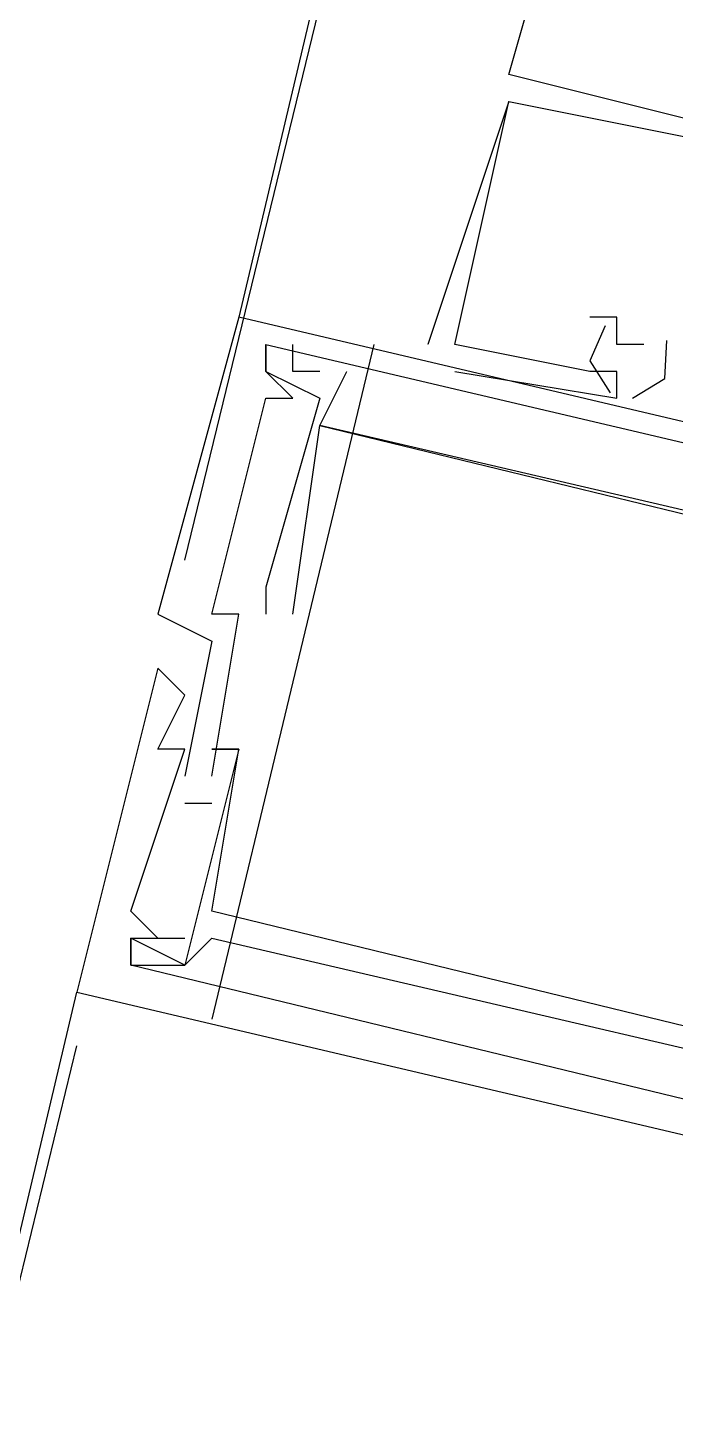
# Model space of a CAD drawing. Header units: feet. Extents: x -84 to 198, y -22 to 181.
# Drawn here: x 132.429 to 132.749, y 113.911 to 114.601 of the extents above; entities that cross this region are included whole.
import ezdxf

# ---------------------------------------------------------------- set-up
doc = ezdxf.new("R2010")
doc.units = ezdxf.units.FT
doc.layers.add('A-LINEA', color=7, linetype='CONTINUOUS')

msp = doc.modelspace()

# ---------------------------------------------------------------- linework, layer by layer
at = {"layer": 'A-LINEA'}
for p, q in [((134.4133, 122.4044), (132.5333, 114.4578)), ((132.5067, 114.3378), (132.6267, 114.8311)), ((132.6667, 114.5778), (132.6933, 114.6711)), ((132.6667, 114.5778), (132.6667, 114.5778)), ((132.6667, 114.5778), (132.6667, 114.5778)), ((132.6667, 114.5778), (132.6667, 114.5778)), ((132.6667, 114.5778), (132.6667, 114.5778)), ((132.6667, 114.5778), (132.6667, 114.5778)), ((132.6667, 114.5778), (132.6667, 114.5778)), ((132.6667, 114.5644), (132.6267, 114.4444)), ((132.6667, 114.5644), (132.6267, 114.4444)), ((132.6667, 114.5644), (132.6267, 114.4444)), ((132.6667, 114.5644), (132.6667, 114.5644)), ((132.6667, 114.5644), (132.6667, 114.5644)), ((132.6667, 114.5644), (132.6667, 114.5644)), ((132.6667, 114.5644), (132.6667, 114.5644)), ((132.6667, 114.5644), (132.6667, 114.5644)), ((132.6667, 114.5644), (132.6667, 114.5644)), ((132.5333, 114.4578), (132.5333, 114.4578)), ((132.5333, 114.4578), (132.5333, 114.4578)), ((132.5333, 114.4578), (132.5333, 114.4578)), ((132.7067, 114.4578), (132.7067, 114.4578)), ((132.7067, 114.4578), (132.7067, 114.4578)), ((132.7067, 114.4578), (132.7067, 114.4578)), ((132.72, 114.4578), (132.72, 114.4578)), ((132.72, 114.4578), (132.72, 114.4578)), ((132.72, 114.4578), (132.72, 114.4578)), ((132.6, 114.4444), (132.52, 114.1111)), ((132.5467, 114.4444), (132.5467, 114.4444)), ((132.5467, 114.4444), (132.5467, 114.4444)), ((132.5467, 114.4444), (132.5467, 114.4444)), ((132.5467, 114.4444), (132.5467, 114.4444)), ((132.5467, 114.4444), (132.5467, 114.4444)), ((132.5467, 114.4444), (132.5467, 114.4444)), ((132.56, 114.4444), (132.56, 114.4444)), ((132.56, 114.4444), (132.56, 114.4444)), ((132.56, 114.4444), (132.56, 114.4444)), ((132.6267, 114.4444), (132.6267, 114.4444)), ((132.6267, 114.4444), (132.6267, 114.4444)), ((132.6267, 114.4444), (132.6267, 114.4444)), ((132.64, 114.4444), (132.64, 114.4444)), ((132.64, 114.4444), (132.64, 114.4444)), ((132.64, 114.4444), (132.64, 114.4444)), ((132.64, 114.4444), (132.64, 114.4444)), ((132.64, 114.4444), (132.64, 114.4444)), ((132.64, 114.4444), (132.64, 114.4444)), ((132.72, 114.4444), (132.72, 114.4444)), ((132.72, 114.4444), (132.72, 114.4444)), ((132.72, 114.4444), (132.72, 114.4444)), ((132.7333, 114.4444), (132.7333, 114.4444)), ((132.7333, 114.4444), (132.7333, 114.4444)), ((132.7333, 114.4444), (132.7333, 114.4444)), ((132.5467, 114.4311), (132.5467, 114.4311)), ((132.5467, 114.4311), (132.5467, 114.4311)), ((132.5467, 114.4311), (132.5467, 114.4311)), ((132.5467, 114.4311), (132.5467, 114.4311)), ((132.5467, 114.4311), (132.5467, 114.4311)), ((132.5467, 114.4311), (132.5467, 114.4311)), ((132.56, 114.4311), (132.56, 114.4311)), ((132.56, 114.4311), (132.56, 114.4311)), ((132.56, 114.4311), (132.56, 114.4311)), ((132.5733, 114.4311), (132.5733, 114.4311)), ((132.5733, 114.4311), (132.5733, 114.4311)), ((132.5733, 114.4311), (132.5733, 114.4311)), ((132.5867, 114.4311), (132.5867, 114.4311)), ((132.5867, 114.4311), (132.5867, 114.4311)), ((132.5867, 114.4311), (132.5867, 114.4311)), ((132.64, 114.4311), (132.64, 114.4311)), ((132.64, 114.4311), (132.64, 114.4311)), ((132.64, 114.4311), (132.64, 114.4311)), ((132.7067, 114.4311), (132.7067, 114.4311)), ((132.7067, 114.4311), (132.7067, 114.4311)), ((132.7067, 114.4311), (132.7067, 114.4311)), ((132.72, 114.4311), (132.72, 114.4311)), ((132.72, 114.4311), (132.72, 114.4311)), ((132.72, 114.4311), (132.72, 114.4311)), ((132.72, 114.4311), (132.72, 114.4311)), ((132.72, 114.4311), (132.72, 114.4311)), ((132.72, 114.4311), (132.72, 114.4311)), ((132.5467, 114.4178), (132.5467, 114.4178)), ((132.5467, 114.4178), (132.5467, 114.4178)), ((132.5467, 114.4178), (132.5467, 114.4178)), ((132.56, 114.4178), (132.56, 114.4178)), ((132.56, 114.4178), (132.56, 114.4178)), ((132.56, 114.4178), (132.56, 114.4178)), ((132.5733, 114.4178), (132.5733, 114.4178)), ((132.5733, 114.4178), (132.5733, 114.4178)), ((132.5733, 114.4178), (132.5733, 114.4178)), ((132.72, 114.4178), (132.72, 114.4178)), ((132.72, 114.4178), (132.72, 114.4178)), ((132.72, 114.4178), (132.72, 114.4178)), ((132.5733, 114.4044), (132.5733, 114.4044)), ((132.5733, 114.4044), (132.5733, 114.4044)), ((132.5733, 114.4044), (132.5733, 114.4044)), ((132.5733, 114.4044), (132.5733, 114.4044)), ((132.5733, 114.4044), (132.5733, 114.4044)), ((132.5733, 114.4044), (132.5733, 114.4044)), ((132.5467, 114.3244), (132.5467, 114.3244)), ((132.5467, 114.3244), (132.5467, 114.3244)), ((132.5467, 114.3244), (132.5467, 114.3244)), ((132.4933, 114.3111), (132.4933, 114.3111)), ((132.4933, 114.3111), (132.4933, 114.3111)), ((132.4933, 114.3111), (132.4933, 114.3111)), ((132.52, 114.3111), (132.52, 114.3111)), ((132.52, 114.3111), (132.52, 114.3111)), ((132.52, 114.3111), (132.52, 114.3111)), ((132.5333, 114.3111), (132.5333, 114.3111)), ((132.5333, 114.3111), (132.5333, 114.3111)), ((132.5333, 114.3111), (132.5333, 114.3111)), ((132.5467, 114.3111), (132.5467, 114.3111)), ((132.5467, 114.3111), (132.5467, 114.3111)), ((132.5467, 114.3111), (132.5467, 114.3111)), ((132.56, 114.3111), (132.56, 114.3111)), ((132.56, 114.3111), (132.56, 114.3111)), ((132.56, 114.3111), (132.56, 114.3111)), ((132.52, 114.2978), (132.52, 114.2978)), ((132.52, 114.2978), (132.52, 114.2978)), ((132.52, 114.2978), (132.52, 114.2978)), ((132.4933, 114.2844), (132.4933, 114.2844)), ((132.4933, 114.2844), (132.4933, 114.2844)), ((132.4933, 114.2844), (132.4933, 114.2844)), ((132.5067, 114.2711), (132.5067, 114.2711)), ((132.5067, 114.2711), (132.5067, 114.2711)), ((132.5067, 114.2711), (132.5067, 114.2711)), ((132.4933, 114.2444), (132.4933, 114.2444)), ((132.4933, 114.2444), (132.4933, 114.2444)), ((132.4933, 114.2444), (132.4933, 114.2444)), ((132.5067, 114.2444), (132.5067, 114.2444)), ((132.5067, 114.2444), (132.5067, 114.2444)), ((132.5067, 114.2444), (132.5067, 114.2444)), ((132.52, 114.2444), (132.52, 114.2444)), ((132.52, 114.2444), (132.52, 114.2444)), ((132.52, 114.2444), (132.52, 114.2444)), ((132.5333, 114.2444), (132.5333, 114.2444)), ((132.5333, 114.2444), (132.5333, 114.2444)), ((132.5333, 114.2444), (132.5333, 114.2444)), ((132.5333, 114.2444), (132.5333, 114.2444)), ((132.5333, 114.2444), (132.5333, 114.2444)), ((132.5333, 114.2444), (132.5333, 114.2444)), ((132.5067, 114.2311), (132.5067, 114.2311)), ((132.5067, 114.2311), (132.5067, 114.2311)), ((132.5067, 114.2311), (132.5067, 114.2311)), ((132.52, 114.2311), (132.52, 114.2311)), ((132.52, 114.2311), (132.52, 114.2311)), ((132.52, 114.2311), (132.52, 114.2311)), ((132.5067, 114.2178), (132.52, 114.2178)), ((132.5067, 114.2178), (132.5067, 114.2178)), ((132.5067, 114.2178), (132.52, 114.2178)), ((132.5067, 114.2178), (132.5067, 114.2178)), ((132.5067, 114.2178), (132.52, 114.2178)), ((132.5067, 114.2178), (132.5067, 114.2178)), ((132.52, 114.2178), (132.52, 114.2178)), ((132.52, 114.2178), (132.52, 114.2178)), ((132.52, 114.2178), (132.52, 114.2178)), ((132.48, 114.1644), (132.48, 114.1644)), ((132.48, 114.1644), (132.48, 114.1644)), ((132.48, 114.1644), (132.48, 114.1644)), ((132.52, 114.1644), (132.52, 114.1644)), ((132.52, 114.1644), (132.52, 114.1644)), ((132.52, 114.1644), (132.52, 114.1644)), ((132.48, 114.1511), (132.48, 114.1511)), ((132.48, 114.1511), (132.48, 114.1511)), ((132.48, 114.1511), (132.48, 114.1511)), ((132.48, 114.1511), (132.48, 114.1511)), ((132.48, 114.1511), (132.48, 114.1511)), ((132.48, 114.1511), (132.48, 114.1511)), ((132.4933, 114.1511), (132.4933, 114.1511)), ((132.4933, 114.1511), (132.4933, 114.1511)), ((132.4933, 114.1511), (132.4933, 114.1511)), ((132.4933, 114.1511), (132.4933, 114.1511)), ((132.4933, 114.1511), (132.4933, 114.1511)), ((132.4933, 114.1511), (132.4933, 114.1511)), ((132.5067, 114.1511), (132.5067, 114.1511)), ((132.5067, 114.1511), (132.5067, 114.1511)), ((132.5067, 114.1511), (132.5067, 114.1511)), ((132.52, 114.1511), (132.52, 114.1511)), ((132.52, 114.1511), (132.52, 114.1511)), ((132.52, 114.1511), (132.52, 114.1511)), ((132.92, 114.0311), (132.48, 114.1378)), ((132.48, 114.1378), (132.48, 114.1378)), ((132.92, 114.0311), (132.48, 114.1378)), ((132.48, 114.1378), (132.48, 114.1378)), ((132.92, 114.0311), (132.48, 114.1378)), ((132.48, 114.1378), (132.48, 114.1378)), ((132.5067, 114.1378), (132.5067, 114.1378)), ((132.5067, 114.1378), (132.5067, 114.1378)), ((132.5067, 114.1378), (132.5067, 114.1378)), ((132.5067, 114.1378), (132.5067, 114.1378)), ((132.5067, 114.1378), (132.5067, 114.1378)), ((132.5067, 114.1378), (132.5067, 114.1378)), ((131.56, 110.3511), (132.4533, 114.1244)), ((132.4533, 114.1244), (132.4533, 114.1244)), ((132.4533, 114.1244), (132.4533, 114.1244)), ((132.4533, 114.1244), (132.4533, 114.1244)), ((132.3333, 113.6044), (132.4533, 114.0978))]:
    msp.add_line(p, q, dxfattribs=at)
for points in [[(132.96, 114.3778), (132.9733, 114.4044), (132.96, 114.4044), (132.9467, 114.4044), (132.9333, 114.4044), (132.92, 114.4044), (132.9067, 114.4178), (132.8933, 114.4178), (132.88, 114.4178), (132.88, 114.3911), (132.84, 114.4044), (132.8533, 114.4978), (132.8667, 114.4844), (132.8667, 114.4978), (132.8667, 114.5244), (132.8667, 114.5111), (132.88, 114.5111), (132.88, 114.5244), (132.6667, 114.5778)], [(132.96, 114.3778), (132.9733, 114.4044), (132.96, 114.4044), (132.9467, 114.4044), (132.9333, 114.4044), (132.92, 114.4044), (132.9067, 114.4178), (132.8933, 114.4178), (132.88, 114.4178), (132.88, 114.3911), (132.84, 114.4044), (132.8533, 114.4978), (132.8667, 114.4844), (132.8667, 114.4978), (132.8667, 114.5244), (132.8667, 114.5111), (132.88, 114.5111), (132.88, 114.5244), (132.6667, 114.5778)], [(132.96, 114.3778), (132.9733, 114.4044), (132.96, 114.4044), (132.9467, 114.4044), (132.9333, 114.4044), (132.92, 114.4044), (132.9067, 114.4178), (132.8933, 114.4178), (132.88, 114.4178), (132.88, 114.3911), (132.84, 114.4044), (132.8533, 114.4978), (132.8667, 114.4844), (132.8667, 114.4978), (132.8667, 114.5244), (132.8667, 114.5111), (132.88, 114.5111), (132.88, 114.5244), (132.6667, 114.5778)], [(132.72, 114.4311), (132.7067, 114.4311), (132.64, 114.4444), (132.6667, 114.5644), (132.8667, 114.5244), (132.8533, 114.4978), (132.8533, 114.4978), (132.8267, 114.4044)], [(132.72, 114.4311), (132.7067, 114.4311), (132.64, 114.4444), (132.6667, 114.5644), (132.8667, 114.5244), (132.8533, 114.4978), (132.8533, 114.4978), (132.8267, 114.4044)], [(132.72, 114.4311), (132.7067, 114.4311), (132.64, 114.4444), (132.6667, 114.5644), (132.8667, 114.5244), (132.8533, 114.4978), (132.8533, 114.4978), (132.8267, 114.4044)], [(133.2, 114.2978), (133.2133, 114.2978), (132.5333, 114.4578), (132.4933, 114.3111), (132.52, 114.2978), (132.5067, 114.2311)], [(133.2, 114.2978), (133.2133, 114.2978), (132.5333, 114.4578), (132.4933, 114.3111), (132.52, 114.2978), (132.5067, 114.2311)], [(133.2, 114.2978), (133.2133, 114.2978), (132.5333, 114.4578), (132.4933, 114.3111), (132.52, 114.2978), (132.5067, 114.2311)], [(132.7333, 114.4444), (132.72, 114.4444), (132.72, 114.4444), (132.72, 114.4578), (132.7067, 114.4578)], [(132.7333, 114.4444), (132.72, 114.4444), (132.72, 114.4444), (132.72, 114.4578), (132.7067, 114.4578)], [(132.7333, 114.4444), (132.72, 114.4444), (132.72, 114.4444), (132.72, 114.4578), (132.7067, 114.4578)], [(132.7143, 114.4535), (132.7067, 114.4363), (132.7168, 114.4204)], [(132.7143, 114.4535), (132.7067, 114.4363), (132.7168, 114.4204)], [(132.7143, 114.4535), (132.7067, 114.4363), (132.7168, 114.4204)], [(132.52, 114.2311), (132.5333, 114.3111), (132.52, 114.3111), (132.5467, 114.4178), (132.56, 114.4178), (132.5467, 114.4311), (132.5467, 114.4444), (133, 114.3378), (133, 114.3244), (132.9867, 114.3244), (132.9867, 114.3111), (133, 114.3111), (133.0133, 114.3378), (133.0933, 114.3244)], [(132.52, 114.2311), (132.5333, 114.3111), (132.52, 114.3111), (132.5467, 114.4178), (132.56, 114.4178), (132.5467, 114.4311), (132.5467, 114.4444), (133, 114.3378), (133, 114.3244), (132.9867, 114.3244), (132.9867, 114.3111), (133, 114.3111), (133.0133, 114.3378), (133.0933, 114.3244)], [(132.52, 114.2311), (132.5333, 114.3111), (132.52, 114.3111), (132.5467, 114.4178), (132.56, 114.4178), (132.5467, 114.4311), (132.5467, 114.4444), (133, 114.3378), (133, 114.3244), (132.9867, 114.3244), (132.9867, 114.3111), (133, 114.3111), (133.0133, 114.3378), (133.0933, 114.3244)], [(132.5467, 114.4444), (132.5467, 114.4311), (132.5733, 114.4178), (132.5467, 114.3244), (132.5467, 114.3111)], [(132.5467, 114.4444), (132.5467, 114.4311), (132.5733, 114.4178), (132.5467, 114.3244), (132.5467, 114.3111)], [(132.5467, 114.4444), (132.5467, 114.4311), (132.5733, 114.4178), (132.5467, 114.3244), (132.5467, 114.3111)], [(132.5733, 114.4311), (132.56, 114.4311), (132.56, 114.4444)], [(132.5733, 114.4311), (132.56, 114.4311), (132.56, 114.4444)], [(132.5733, 114.4311), (132.56, 114.4311), (132.56, 114.4444)], [(132.7277, 114.4178), (132.7438, 114.4275), (132.7448, 114.4463)], [(132.7277, 114.4178), (132.7438, 114.4275), (132.7448, 114.4463)], [(132.7277, 114.4178), (132.7438, 114.4275), (132.7448, 114.4463)], [(133.0933, 114.3111), (133.08, 114.2844), (132.9867, 114.3111), (132.9867, 114.3244), (133, 114.3244), (132.9867, 114.3244), (132.9733, 114.3111), (132.5733, 114.4044), (132.5867, 114.4311)], [(133.0933, 114.3111), (133.08, 114.2844), (132.9867, 114.3111), (132.9867, 114.3244), (133, 114.3244), (132.9867, 114.3244), (132.9733, 114.3111), (132.5733, 114.4044), (132.5867, 114.4311)], [(133.0933, 114.3111), (133.08, 114.2844), (132.9867, 114.3111), (132.9867, 114.3244), (133, 114.3244), (132.9867, 114.3244), (132.9733, 114.3111), (132.5733, 114.4044), (132.5867, 114.4311)], [(132.64, 114.4311), (132.72, 114.4178), (132.72, 114.4311)], [(132.64, 114.4311), (132.72, 114.4178), (132.72, 114.4311)], [(132.64, 114.4311), (132.72, 114.4178), (132.72, 114.4311)], [(132.56, 114.3111), (132.5733, 114.4044), (133.0667, 114.2844), (133.0533, 114.1911), (133.0533, 114.1911), (133.0667, 114.2044), (133.08, 114.2844), (133.0933, 114.3111)], [(132.56, 114.3111), (132.5733, 114.4044), (133.0667, 114.2844), (133.0533, 114.1911), (133.0533, 114.1911), (133.0667, 114.2044), (133.08, 114.2844), (133.0933, 114.3111)], [(132.56, 114.3111), (132.5733, 114.4044), (133.0667, 114.2844), (133.0533, 114.1911), (133.0533, 114.1911), (133.0667, 114.2044), (133.08, 114.2844), (133.0933, 114.3111)], [(132.4933, 114.1511), (132.48, 114.1644), (132.5067, 114.2444), (132.4933, 114.2444), (132.5067, 114.2711), (132.4933, 114.2844), (132.4533, 114.1244), (133.1333, 113.9644), (133.1333, 113.9778), (133.12, 113.9778)], [(132.4933, 114.1511), (132.48, 114.1644), (132.5067, 114.2444), (132.4933, 114.2444), (132.5067, 114.2711), (132.4933, 114.2844), (132.4533, 114.1244), (133.1333, 113.9644), (133.1333, 113.9778), (133.12, 113.9778)], [(132.4933, 114.1511), (132.48, 114.1644), (132.5067, 114.2444), (132.4933, 114.2444), (132.5067, 114.2711), (132.4933, 114.2844), (132.4533, 114.1244), (133.1333, 113.9644), (133.1333, 113.9778), (133.12, 113.9778)], [(133.04, 114.1378), (133.0133, 114.0444), (132.52, 114.1644), (132.5333, 114.2444), (132.52, 114.2444), (132.5333, 114.2444), (132.5067, 114.1378), (132.48, 114.1511), (132.48, 114.1378), (132.5067, 114.1378), (132.52, 114.1511), (132.92, 114.0578), (132.92, 114.0444), (132.9333, 114.0444), (132.92, 114.0444), (132.92, 114.0578), (133.0133, 114.0311)], [(133.04, 114.1378), (133.0133, 114.0444), (132.52, 114.1644), (132.5333, 114.2444), (132.52, 114.2444), (132.5333, 114.2444), (132.5067, 114.1378), (132.48, 114.1511), (132.48, 114.1378), (132.5067, 114.1378), (132.52, 114.1511), (132.92, 114.0578), (132.92, 114.0444), (132.9333, 114.0444), (132.92, 114.0444), (132.92, 114.0578), (133.0133, 114.0311)], [(133.04, 114.1378), (133.0133, 114.0444), (132.52, 114.1644), (132.5333, 114.2444), (132.52, 114.2444), (132.5333, 114.2444), (132.5067, 114.1378), (132.48, 114.1511), (132.48, 114.1378), (132.5067, 114.1378), (132.52, 114.1511), (132.92, 114.0578), (132.92, 114.0444), (132.9333, 114.0444), (132.92, 114.0444), (132.92, 114.0578), (133.0133, 114.0311)], [(132.48, 114.1378), (132.48, 114.1511), (132.4933, 114.1511), (132.5067, 114.1511)], [(132.48, 114.1378), (132.48, 114.1511), (132.4933, 114.1511), (132.5067, 114.1511)], [(132.48, 114.1378), (132.48, 114.1511), (132.4933, 114.1511), (132.5067, 114.1511)]]:
    msp.add_lwpolyline(points, dxfattribs=at)

doc.saveas('drawing.dxf')
